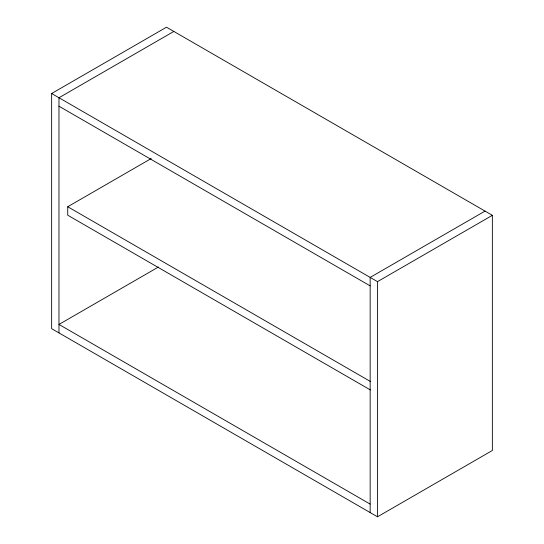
<?xml version="1.0" encoding="UTF-8"?>
<svg xmlns="http://www.w3.org/2000/svg" width="544" height="544" viewBox="0 0 544 544"><rect width="100%" height="100%" fill="white"/><g stroke="black" fill="none" stroke-linecap="round" stroke-linejoin="round"><path stroke-width="0.82" d="M51.646 93.514L166.505 27.2L492.354 215.329L492.354 450.486L377.495 516.8L51.646 328.671L51.646 93.514L377.495 281.642L492.354 215.329M173.842 31.43L58.976 97.75L58.976 332.908M370.348 389.926L67.735 215.206L67.735 206.747L151.246 158.528M158.474 266.995L58.976 324.442L370.158 504.104M485.024 211.092L370.158 277.406L370.158 512.57M58.976 106.216L370.158 285.872M67.735 206.747L370.348 381.46M377.495 281.642L377.495 516.8"/></g></svg>
